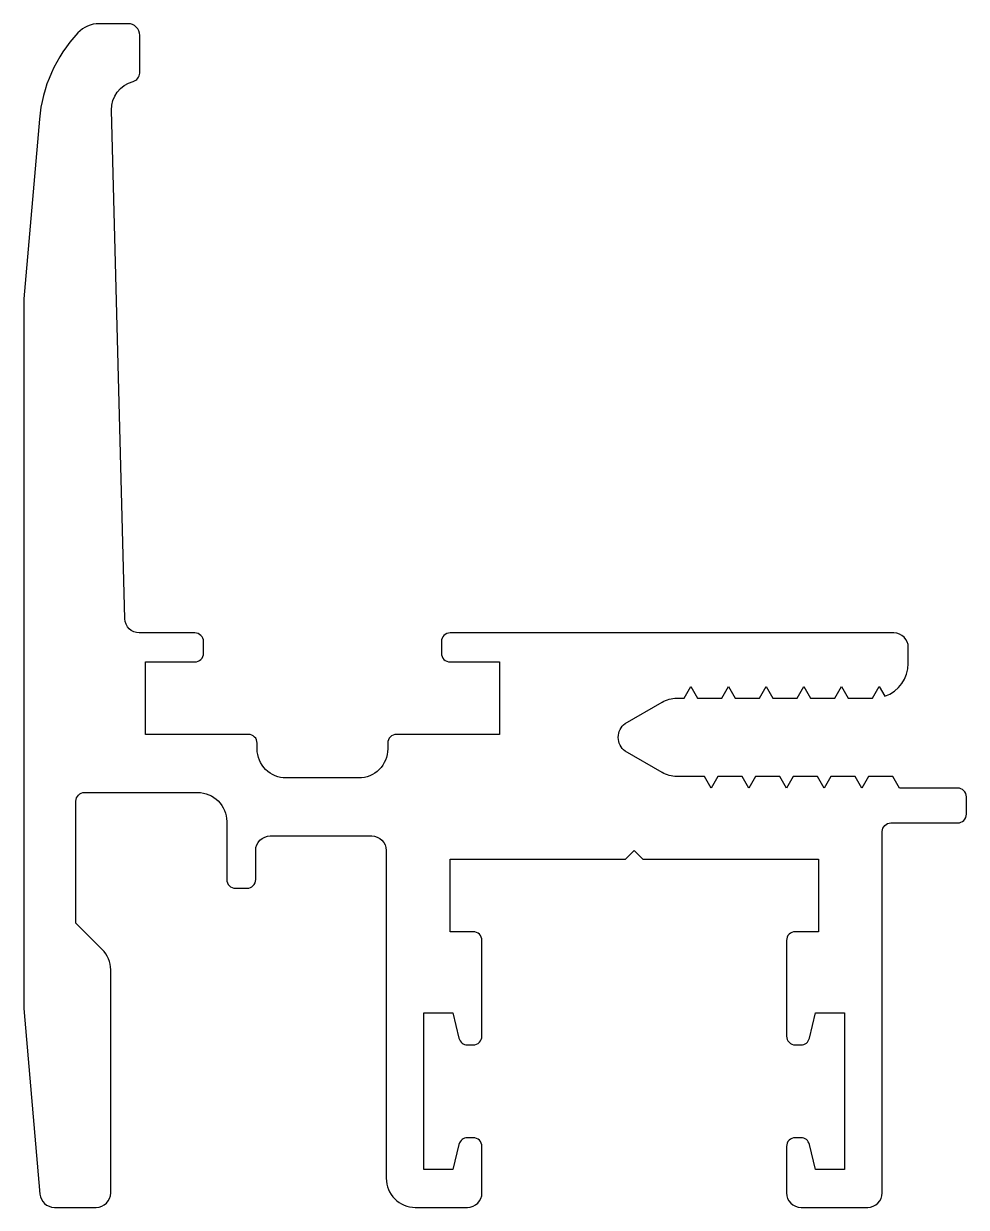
# Model space of a CAD drawing. Extents: x 163 to 195.5, y 199.9 to 240.7.
import ezdxf

# ---------------------------------------------------------------- set-up
doc = ezdxf.new("R2010")
doc.units = 0
doc.layers.get('0').update_dxf_attribs({"linetype": 'CONTINUOUS'})

msp = doc.modelspace()

# ---------------------------------------------------------------- linework, layer by layer
msp.add_lwpolyline([(178.458, 205.539, 0.414214), (178.758, 205.839), (178.758, 209.139, 0.414214), (178.458, 209.439), (177.658, 209.439), (177.658, 211.939), (183.708, 211.939), (184.008, 212.239), (184.308, 211.939), (190.358, 211.939), (190.358, 209.439), (189.558, 209.439, 0.414214), (189.258, 209.139), (189.258, 205.839, 0.414214), (189.558, 205.539), (189.758, 205.539, 0.346949), (190.049, 205.769), (190.258, 206.639), (191.258, 206.639), (191.258, 201.239), (190.258, 201.239), (190.049, 202.109, 0.346949), (189.758, 202.339), (189.558, 202.339, 0.414214), (189.258, 202.039), (189.258, 200.439, 0.414214), (189.758, 199.939), (192.058, 199.939, 0.414214), (192.558, 200.439), (192.558, 212.889, -0.414214), (192.858, 213.189), (195.158, 213.189, 0.414214), (195.458, 213.489), (195.458, 214.089, 0.414214), (195.158, 214.389), (193.158, 214.389), (192.927, 214.789), (192.089, 214.789), (191.858, 214.389), (191.627, 214.789), (190.789, 214.789), (190.558, 214.389), (190.327, 214.789), (189.489, 214.789), (189.258, 214.389), (189.027, 214.789), (188.189, 214.789), (187.958, 214.389), (187.727, 214.789), (186.889, 214.789), (186.658, 214.389), (186.427, 214.789), (185.473, 214.789, -0.131652), (184.973, 214.923), (183.697, 215.66, -0.498823), (183.697, 216.619), (184.973, 217.355, -0.131652), (185.473, 217.489), (185.727, 217.489), (185.958, 217.889), (186.189, 217.489), (187.027, 217.489), (187.258, 217.889), (187.489, 217.489), (188.327, 217.489), (188.558, 217.889), (188.789, 217.489), (189.627, 217.489), (189.858, 217.889), (190.089, 217.489), (190.927, 217.489), (191.158, 217.889), (191.389, 217.489), (192.227, 217.489), (192.458, 217.889), (192.65, 217.555, 0.319594), (193.458, 218.689), (193.458, 219.239, 0.414214), (192.958, 219.739), (177.658, 219.739, 0.414214), (177.358, 219.439), (177.358, 219.039, 0.414214), (177.658, 218.739), (179.358, 218.739), (179.358, 216.239), (175.808, 216.239, 0.414214), (175.508, 215.939), (175.508, 215.739, -0.414214), (174.508, 214.739), (172.008, 214.739, -0.414214), (171.008, 215.739), (171.008, 215.939, 0.414214), (170.708, 216.239), (167.158, 216.239), (167.158, 218.739), (168.858, 218.739, 0.414214), (169.158, 219.039), (169.158, 219.439, 0.414214), (168.858, 219.739), (166.945, 219.739, -0.406528), (166.445, 220.226), (165.984, 237.754, -0.349235), (166.733, 238.749, 0.341872), (166.958, 239.039), (166.958, 240.339, 0.414214), (166.558, 240.739), (165.558, 240.739, 0.207704), (164.827, 240.422, 0.167634), (163.499, 237.444), (162.958, 231.257), (162.958, 206.797), (163.518, 200.396, 0.388879), (164.016, 199.939), (165.458, 199.939, 0.414214), (165.958, 200.439), (165.958, 208.125, 0.198912), (165.665, 208.832), (164.758, 209.739), (164.758, 213.939, -0.414214), (165.058, 214.239), (168.958, 214.239, -0.414214), (169.958, 213.239), (169.958, 211.239, 0.414214), (170.258, 210.939), (170.658, 210.939, 0.414214), (170.958, 211.239), (170.958, 212.239, -0.414214), (171.458, 212.739), (174.958, 212.739, -0.414214), (175.458, 212.239), (175.458, 200.939, 0.414214), (176.458, 199.939), (178.258, 199.939, 0.414214), (178.758, 200.439), (178.758, 202.039, 0.414214), (178.458, 202.339), (178.258, 202.339, 0.346949), (177.966, 202.109), (177.758, 201.239), (176.758, 201.239), (176.758, 206.639), (177.758, 206.639), (177.966, 205.769, 0.346949), (178.258, 205.539)], format="xyb", close=True)

doc.saveas('drawing.dxf')
